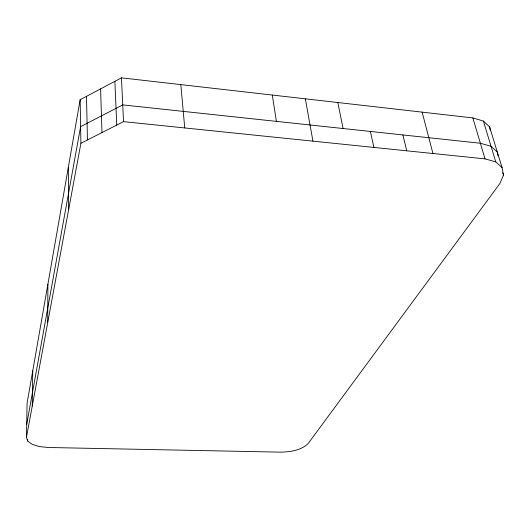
<?xml version="1.0" encoding="UTF-8"?>
<svg xmlns="http://www.w3.org/2000/svg" width="530" height="530" viewBox="0 0 530 530"><rect width="100%" height="100%" fill="white"/><g stroke="black" fill="none" stroke-linecap="round" stroke-linejoin="round"><path stroke-width="0.79" d="M47.7 322.631L47.899 284.186M32.25 406.066L32.747 370.841M26.5 437.131L27.076 403.25L80.156 99.706L121.443 77.844L472.866 117.925L483.393 121.059L489.627 126.975L502.062 167.606L503.5 175.165L499.757 183.678L308.208 443.471C301.1 450.507 290.473 451.832 280.92 452.156L48.117 447.492L39.187 446.551L32.131 444.306L27.653 441.066L26.5 437.131L80.911 143.266L80.156 99.706M27.653 441.066L27.679 439.463M26.719 424.265L80.62 126.61L122.735 104.894L480.365 143.246L491.045 146.293L497.319 152.097L498.054 155.919M80.911 143.266L123.536 121.642L485.003 158.874L495.762 161.875L502.062 167.606M502.791 172.853L503.5 175.165M483.393 121.059L495.762 161.875M472.866 117.925L485.003 158.874M422.138 112.141L432.95 153.514M402.893 134.938L406.762 150.818M370.384 131.447L373.922 147.433M337.822 102.522L343.089 128.518M489.627 126.975L490.237 130.082M305.34 98.819L312.945 141.152M272.287 95.049L276.395 121.37M180.81 84.614L184.745 127.949M121.443 77.844L123.536 121.642M114.877 81.315L116.752 125.08M100.581 88.888L101.992 132.566M86.489 96.347L87.45 139.947M68.317 167.381L68.675 209.343"/></g></svg>
